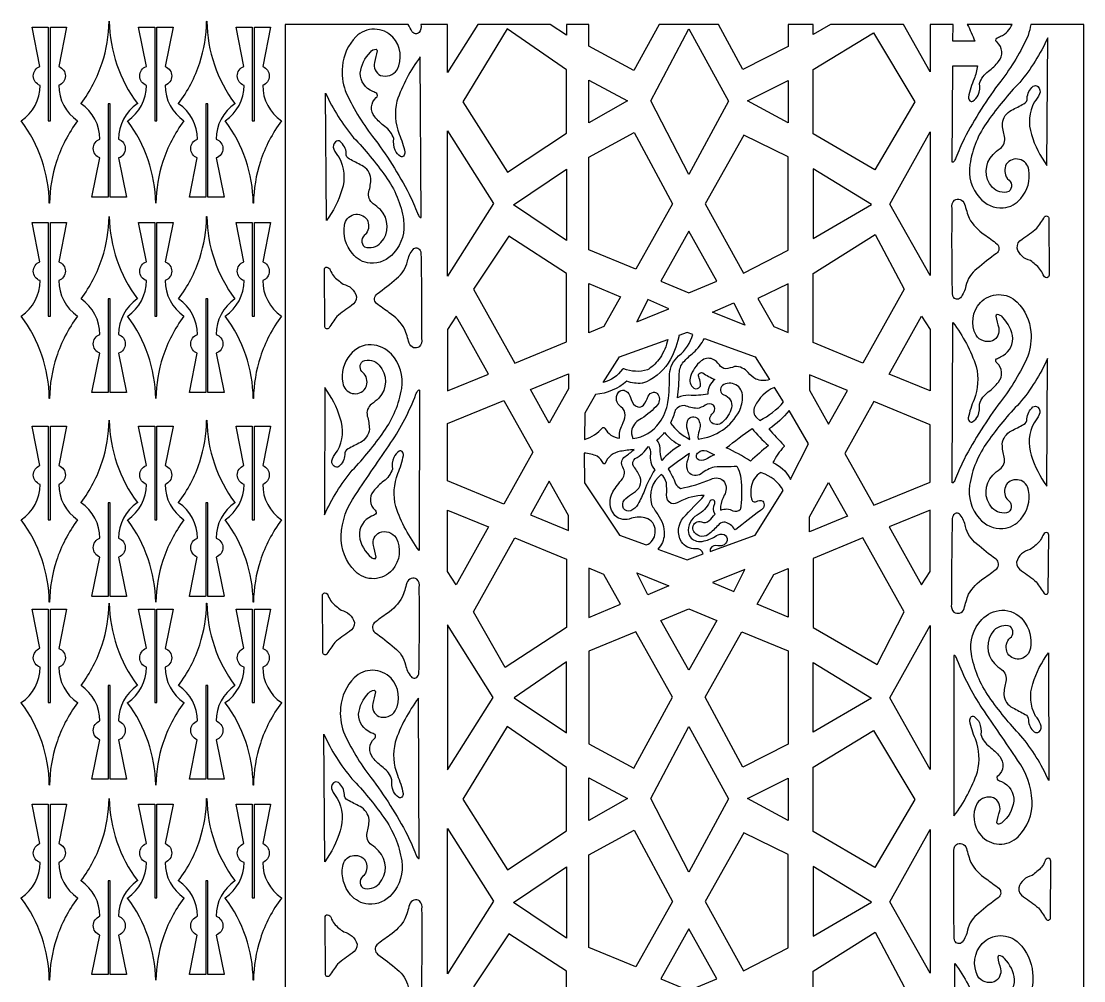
# Model space of a CAD drawing. Header units: millimetres. Extents: x -4954 to -3961, y 1552 to 3546.
# Drawn here: x -4952 to -3961, y 2651 to 3546 of the extents above; entities that cross this region are included whole.
import ezdxf

# ---------------------------------------------------------------- set-up
doc = ezdxf.new("R2010")
doc.units = ezdxf.units.MM
doc.layers.add('Default', color=70, linetype='Continuous')

msp = doc.modelspace()

# ---------------------------------------------------------------- linework, layer by layer
at = {"layer": 'Default'}
for points in [[(-4918.92, 3415.07, 0.075188), (-4925.37, 3376.36, -0.984999), (-4925.55, 3376.36, 0.158189), (-4951.72, 3453.03, -0.427199), (-4951.69, 3453.16, 0.246783), (-4934.15, 3486.19, -0.711573), (-4934.28, 3503.8), (-4941.55, 3540.35, -0.472994), (-4941.46, 3540.45, 0.00008), (-4926.56, 3540.45, -0.414262), (-4926.47, 3540.36), (-4926.47, 3453.18), (-4924.45, 3453.18), (-4924.45, 3540.36, -0.414216), (-4924.36, 3540.45), (-4909.46, 3540.45, -0.472994), (-4909.37, 3540.35), (-4916.65, 3503.76, -0.701731), (-4916.77, 3486.23, 0.248166), (-4899.23, 3453.16, -0.427814), (-4899.2, 3453.03, 0.082025)], [(-4876.23, 3507.18, 0.075188), (-4869.77, 3545.89, -0.984999), (-4869.59, 3545.89, 0.158189), (-4843.43, 3469.22, -0.427199), (-4843.45, 3469.09, 0.246783), (-4860.99, 3436.07, -0.711573), (-4860.86, 3418.45), (-4853.59, 3381.91, -0.472994), (-4853.68, 3381.8, 0.00008), (-4868.58, 3381.8, -0.414262), (-4868.67, 3381.89), (-4868.67, 3469.07), (-4870.69, 3469.07), (-4870.69, 3381.89, -0.414216), (-4870.78, 3381.8), (-4885.68, 3381.8, -0.472994), (-4885.77, 3381.91), (-4878.49, 3418.49, -0.701731), (-4878.37, 3436.02, 0.248166), (-4895.92, 3469.09, -0.427814), (-4895.94, 3469.22, 0.082025)], [(-4819.67, 3415.07, 0.075188), (-4826.12, 3376.36, -0.984999), (-4826.3, 3376.36, 0.158189), (-4852.47, 3453.03, -0.427199), (-4852.45, 3453.16, 0.246783), (-4834.9, 3486.19, -0.711573), (-4835.03, 3503.8), (-4842.3, 3540.35, -0.472994), (-4842.21, 3540.45, 0.00008), (-4827.31, 3540.45, -0.414262), (-4827.22, 3540.36), (-4827.22, 3453.18), (-4825.2, 3453.18), (-4825.2, 3540.36, -0.414216), (-4825.11, 3540.45), (-4810.21, 3540.45, -0.472994), (-4810.12, 3540.35), (-4817.41, 3503.76, -0.701731), (-4817.52, 3486.23, 0.248166), (-4799.98, 3453.16, -0.427814), (-4799.96, 3453.03, 0.082025)], [(-4785.23, 3507.18, 0.075188), (-4778.77, 3545.89, -0.984999), (-4778.59, 3545.89, 0.158189), (-4752.43, 3469.22, -0.427199), (-4752.45, 3469.09, 0.246783), (-4769.99, 3436.07, -0.711573), (-4769.86, 3418.45), (-4762.59, 3381.91, -0.472994), (-4762.68, 3381.8, 0.00008), (-4777.58, 3381.8, -0.414262), (-4777.67, 3381.89), (-4777.67, 3469.07), (-4779.69, 3469.07), (-4779.69, 3381.89, -0.414216), (-4779.78, 3381.8), (-4794.68, 3381.8, -0.472994), (-4794.77, 3381.91), (-4787.49, 3418.49, -0.701731), (-4787.37, 3436.02, 0.248166), (-4804.92, 3469.09, -0.427814), (-4804.94, 3469.22, 0.082025)], [(-4728.67, 3415.07, 0.075188), (-4735.12, 3376.36, -0.984999), (-4735.3, 3376.36, 0.158189), (-4761.47, 3453.03, -0.427199), (-4761.45, 3453.16, 0.246783), (-4743.9, 3486.19, -0.711573), (-4744.03, 3503.8), (-4751.3, 3540.35, -0.472994), (-4751.21, 3540.45, 0.00008), (-4736.31, 3540.45, -0.414262), (-4736.22, 3540.36), (-4736.22, 3453.18), (-4734.2, 3453.18), (-4734.2, 3540.36, -0.414216), (-4734.11, 3540.45), (-4719.21, 3540.45, -0.472994), (-4719.12, 3540.35), (-4726.41, 3503.76, -0.701731), (-4726.52, 3486.23, 0.248166), (-4708.98, 3453.16, -0.427814), (-4708.96, 3453.03, 0.082025)], [(-4602.97, 3425.61, -0.124595), (-4604.3, 3436.48, 0.172423), (-4612.53, 3447.75, -0.054769), (-4621.97, 3456.89, -0.410266), (-4620.53, 3474.87, 0.433271), (-4620.08, 3478.54, 0.077861), (-4623.86, 3480.37, -0.30209), (-4635.44, 3497.66, -0.166916), (-4626.07, 3517.13, -0.240467), (-4620.73, 3519.99, -0.249398), (-4619.7, 3518.41, -0.027776), (-4622.25, 3507.62, 0.350829), (-4616.45, 3495.52, 0.341045), (-4601.12, 3500.61, 0.314169), (-4605.14, 3531.18, 0.418503), (-4639.48, 3531.6, 0.174326), (-4652.19, 3503.94, 0.109576), (-4649.45, 3481.29, 0.062275), (-4623.97, 3438.63, -0.041735), (-4589.87, 3384.84, -0.014891), (-4581.94, 3366.91, 0.086617), (-4580.22, 3363.55, 0.424926), (-4578.76, 3363.02), (-4579.57, 3512.67, 0.07905), (-4601.27, 3471.49, 0.152063), (-4599.21, 3440.68, -0.051417), (-4593.86, 3423.76, -0.189517), (-4595.04, 3420.26, -0.346809), (-4597.88, 3419.85, -0.126453)], [(-4003.31, 3485.08, -0.353881), (-4001.95, 3478.17, -0.082113), (-4006.71, 3470.56, 0.208904), (-4009.32, 3440.36, 0.086345), (-3994.93, 3411.58), (-3994.18, 3530.43, -0.068438), (-4020.27, 3488.94, 0.038835), (-4050.03, 3452.91, 0.121623), (-4066.81, 3412.28, 0.22635), (-4057.8, 3381.48, 0.242341), (-4035.76, 3371.93, 0.208918), (-4019.15, 3380.81, 0.224816), (-4011.79, 3407.3, 0.688915), (-4032.81, 3412.59, 0.265065), (-4032.14, 3399.5, 0.015041), (-4031.64, 3398.87, -0.529776), (-4030.5, 3387.24, -0.308634), (-4045.78, 3391.04, -0.394552), (-4045.2, 3421.82, -0.040002), (-4038.58, 3427.35, 0.299751), (-4034.49, 3438.39, -0.063831), (-4036.38, 3450.75, -0.255589), (-4027.93, 3463.01, 0.006267), (-4016.49, 3469.03, 0.333186), (-4013.36, 3474.31, -0.216277), (-4007.74, 3485.31, -0.361529)], [(-4658.65, 3433.54, 0.353881), (-4660.01, 3426.62, 0.082113), (-4655.25, 3419.02, -0.208904), (-4652.64, 3388.81, -0.086345), (-4667.03, 3360.03), (-4667.77, 3478.89, 0.068438), (-4641.69, 3437.39, -0.038835), (-4611.93, 3401.37, -0.121623), (-4595.15, 3360.74, -0.22635), (-4604.16, 3329.94, -0.242341), (-4626.2, 3320.38, -0.208918), (-4642.81, 3329.26, -0.224816), (-4650.16, 3355.76, -0.688915), (-4629.15, 3361.04, -0.265065), (-4629.82, 3347.96, -0.015041), (-4630.32, 3347.33, 0.529776), (-4631.46, 3335.7, 0.308634), (-4616.18, 3339.5, 0.394552), (-4616.75, 3370.28, 0.040002), (-4623.37, 3375.8, -0.299751), (-4627.47, 3386.85, 0.063831), (-4625.58, 3399.21, 0.255589), (-4634.03, 3411.46, -0.006267), (-4645.47, 3417.48, -0.333186), (-4648.6, 3422.76, 0.216277), (-4654.22, 3433.77, 0.361529)], [(-4075.9, 3379.77, -0.24666), (-4071.68, 3375.49, 0.027343), (-4067.49, 3362.22, 0.115738), (-4053.35, 3347.1, -0.015094), (-4041.29, 3338.24, -0.448773), (-4042.02, 3329.39, 0.020778), (-4060.16, 3315.12, 0.175205), (-4070.58, 3299.08, -0.124943), (-4075.68, 3288.13, -0.5741), (-4082.3, 3289.09, -0.122783), (-4083.03, 3291.66, -0.006777), (-4083.33, 3371.41, -0.263913), (-4081.04, 3379.09, -0.217884)], [(-4876.23, 3325.06, 0.075188), (-4869.77, 3363.78, -0.984999), (-4869.59, 3363.78, 0.158189), (-4843.43, 3287.11, -0.427199), (-4843.45, 3286.98, 0.246783), (-4860.99, 3253.95, -0.711573), (-4860.86, 3236.34), (-4853.59, 3199.79, -0.472994), (-4853.68, 3199.68, 0.00008), (-4868.58, 3199.68, -0.414262), (-4868.67, 3199.77), (-4868.67, 3286.96), (-4870.69, 3286.96), (-4870.69, 3199.77, -0.414216), (-4870.78, 3199.68), (-4885.68, 3199.68, -0.472994), (-4885.77, 3199.79), (-4878.49, 3236.38, -0.701731), (-4878.37, 3253.91, 0.248166), (-4895.92, 3286.98, -0.427814), (-4895.94, 3287.11, 0.082025)], [(-4785.23, 3325.06, 0.075188), (-4778.77, 3363.78, -0.984999), (-4778.59, 3363.78, 0.158189), (-4752.43, 3287.11, -0.427199), (-4752.45, 3286.98, 0.246783), (-4769.99, 3253.95, -0.711573), (-4769.86, 3236.34), (-4762.59, 3199.79, -0.472994), (-4762.68, 3199.68, 0.00008), (-4777.58, 3199.68, -0.414262), (-4777.67, 3199.77), (-4777.67, 3286.96), (-4779.69, 3286.96), (-4779.69, 3199.77, -0.414216), (-4779.78, 3199.68), (-4794.68, 3199.68, -0.472994), (-4794.77, 3199.79), (-4787.49, 3236.38, -0.701731), (-4787.37, 3253.91, 0.248166), (-4804.92, 3286.98, -0.427814), (-4804.94, 3287.11, 0.082025)], [(-3995.13, 3306.72, -0.312864), (-3998.39, 3309.6, 0.139682), (-4005.73, 3319.19, 0.018911), (-4010.24, 3322.78, -0.280916), (-4022.75, 3334.37, -0.274982), (-4018.15, 3342.75, 0.025719), (-4004.39, 3352.92, 0.01279), (-3997.05, 3363.59, -0.748308), (-3993.19, 3362.07), (-3992.88, 3309.25, -0.399768)], [(-4918.92, 3232.96, 0.075188), (-4925.37, 3194.25, -0.984999), (-4925.55, 3194.25, 0.158189), (-4951.72, 3270.92, -0.427199), (-4951.69, 3271.05, 0.246783), (-4934.15, 3304.07, -0.711573), (-4934.28, 3321.69), (-4941.55, 3358.23, -0.472994), (-4941.46, 3358.34, 0.00008), (-4926.56, 3358.34, -0.414262), (-4926.47, 3358.25), (-4926.47, 3271.07), (-4924.45, 3271.07), (-4924.45, 3358.25, -0.414216), (-4924.36, 3358.34), (-4909.46, 3358.34, -0.472994), (-4909.37, 3358.23), (-4916.65, 3321.65, -0.701731), (-4916.77, 3304.12, 0.248166), (-4899.23, 3271.05, -0.427814), (-4899.2, 3270.92, 0.082025)], [(-4819.67, 3232.96, 0.075188), (-4826.12, 3194.25, -0.984999), (-4826.3, 3194.25, 0.158189), (-4852.47, 3270.92, -0.427199), (-4852.45, 3271.05, 0.246783), (-4834.9, 3304.07, -0.711573), (-4835.03, 3321.69), (-4842.3, 3358.23, -0.472994), (-4842.21, 3358.34, 0.00008), (-4827.31, 3358.34, -0.414262), (-4827.22, 3358.25), (-4827.22, 3271.07), (-4825.2, 3271.07), (-4825.2, 3358.25, -0.414216), (-4825.11, 3358.34), (-4810.21, 3358.34, -0.472994), (-4810.12, 3358.23), (-4817.41, 3321.65, -0.701731), (-4817.52, 3304.12, 0.248166), (-4799.98, 3271.05, -0.427814), (-4799.96, 3270.92, 0.082025)], [(-4728.67, 3232.96, 0.075188), (-4735.12, 3194.25, -0.984999), (-4735.3, 3194.25, 0.158189), (-4761.47, 3270.92, -0.427199), (-4761.45, 3271.05, 0.246783), (-4743.9, 3304.07, -0.711573), (-4744.03, 3321.69), (-4751.3, 3358.23, -0.472994), (-4751.21, 3358.34, 0.00008), (-4736.31, 3358.34, -0.414262), (-4736.22, 3358.25), (-4736.22, 3271.07), (-4734.2, 3271.07), (-4734.2, 3358.25, -0.414216), (-4734.11, 3358.34), (-4719.21, 3358.34, -0.472994), (-4719.12, 3358.23), (-4726.41, 3321.65, -0.701731), (-4726.52, 3304.12, 0.248166), (-4708.98, 3271.05, -0.427814), (-4708.96, 3270.92, 0.082025)], [(-4585.68, 3241.56, -0.247199), (-4589.92, 3245.82, 0.027378), (-4594.16, 3259.06, 0.115997), (-4608.36, 3274.09, -0.015127), (-4620.46, 3282.87, -0.448303), (-4619.77, 3291.73, 0.020732), (-4601.68, 3306.11, 0.174932), (-4591.33, 3322.22, -0.123758), (-4586.27, 3333.2, -0.573218), (-4579.65, 3332.29, -0.123077), (-4578.91, 3329.72, -0.006777), (-4578.28, 3249.98, -0.269714), (-4580.53, 3242.29, -0.218938)], [(-4666.75, 3316.78, -0.308711), (-4663.48, 3313.92, 0.139977), (-4656.1, 3304.38, 0.018953), (-4651.57, 3300.81, -0.290974), (-4638.98, 3289.02, -0.262398), (-4643.58, 3280.9, 0.025663), (-4657.3, 3270.64, 0.012763), (-4664.6, 3259.92, -0.753382), (-4668.46, 3261.41), (-4668.98, 3314.23, -0.401017)], [(-4059.17, 3178.09, 0.124595), (-4057.84, 3188.96, -0.172423), (-4049.6, 3200.23, 0.054769), (-4040.17, 3209.37, 0.410266), (-4041.61, 3227.35, -0.433271), (-4042.06, 3231.02, -0.077861), (-4038.28, 3232.86, 0.30209), (-4026.7, 3250.14, 0.166916), (-4036.07, 3269.61, 0.240467), (-4041.41, 3272.47, 0.249398), (-4042.44, 3270.89, 0.027776), (-4039.89, 3260.1, -0.350829), (-4045.69, 3248, -0.341045), (-4061.02, 3253.09, -0.314169), (-4056.99, 3283.66, -0.418503), (-4022.66, 3284.08, -0.174326), (-4009.95, 3256.42, -0.109576), (-4012.69, 3233.78, -0.062275), (-4038.17, 3191.11, 0.041735), (-4072.27, 3137.32, 0.014891), (-4080.2, 3119.39, -0.086617), (-4081.91, 3116.03, -0.424926), (-4083.37, 3115.5), (-4082.57, 3265.15, -0.07905), (-4060.86, 3223.97, -0.152063), (-4062.93, 3193.16, 0.051417), (-4068.28, 3176.24, 0.189517), (-4067.09, 3172.74, 0.346809), (-4064.25, 3172.34, 0.126453)], [(-4415.91, 3197.87), (-4426.11, 3180.35), (-4426.18, 3155.9, 0.125472), (-4409.1, 3167.07, -0.534392), (-4407.34, 3166.33, 0.235946), (-4393.62, 3157.04, -0.161189), (-4391.17, 3169.41, 0.093652), (-4388.3, 3178.69, 0.24212), (-4392.31, 3186.25, -0.407968), (-4395.01, 3199.52, -0.48972), (-4386.21, 3199.93, -0.137177), (-4382.77, 3193.17, 0.259964), (-4376.48, 3186.39, 0.294367), (-4371.4, 3187.93, 0.115694), (-4366.95, 3196.23, -0.260914), (-4362.03, 3200.02, -0.193615), (-4358.44, 3198.72, -0.35846), (-4358.19, 3188.37, -0.078424), (-4373.17, 3175.41, 0.227439), (-4382.06, 3165.54, 0.180437), (-4381.08, 3156.87, 0.218334), (-4356.42, 3171.65, 0.128012), (-4348.49, 3190.82, 0.039134), (-4346.91, 3216.76, -0.192198), (-4338.57, 3233.96, 0.160372), (-4325.19, 3253.92), (-4330.45, 3255.81), (-4338.29, 3252.97, -0.083565), (-4338.4, 3251.59, -0.090015), (-4348.18, 3227.26, -0.164998), (-4372.21, 3208.39, -0.062986), (-4372.43, 3208.34, -0.112581), (-4386.89, 3210.28, -0.157496)], [(-4659.93, 3130.95, -0.357202), (-4661.31, 3137.86, -0.082144), (-4656.59, 3145.49, 0.20864), (-4654.1, 3175.71, 0.086484), (-4668.61, 3204.4), (-4668.86, 3085.54, -0.068295), (-4642.95, 3127.2, 0.038709), (-4613.34, 3163.42, 0.11336), (-4596.81, 3203.55, 0.233622), (-4606.47, 3235.59, 0.183691), (-4625.19, 3244.31, 0.239584), (-4644.94, 3234.82, 0.230445), (-4651.76, 3208.78, 0.690603), (-4630.71, 3203.67, 0.088334), (-4629.8, 3206.08, 0.299533), (-4632.96, 3218.39, -0.475634), (-4633.14, 3228.96, -0.308512), (-4617.84, 3225.26, -0.394499), (-4618.3, 3194.47, -0.039778), (-4624.89, 3188.91, 0.299111), (-4628.94, 3177.83, -0.063872), (-4627, 3165.49, -0.25494), (-4635.4, 3153.18, 0.006297), (-4646.81, 3147.09, 0.332396), (-4649.92, 3141.79, -0.216468), (-4655.46, 3130.76, -0.361667)], [(-4390.85, 3221.45, -0.172507), (-4408.78, 3209.15), (-4393.68, 3232.86), (-4348.57, 3249.22, -0.094164), (-4355.79, 3232.04), (-4355.79, 3232.04, -0.087436), (-4366.42, 3221.53), (-4366.42, 3221.53, -0.071711), (-4367.47, 3220.79, -0.166182), (-4389.73, 3221.89, 0.382931)], [(-4311.14, 3198.17, -0.055124), (-4328.95, 3197.19, 0.108731), (-4339.39, 3194.87, 0.025779), (-4337.86, 3217.38, -0.178289), (-4333.94, 3228.24), (-4333.94, 3228.24, -0.035364), (-4324.6, 3236.93, 0.078847), (-4314.44, 3250.01), (-4267.22, 3232.86), (-4253.81, 3211.75, -0.17089), (-4266.54, 3212.29, -0.07806), (-4273.51, 3218.25, 0.234516), (-4286.23, 3223.95, -0.056939), (-4294.68, 3221.73, -0.1886), (-4300.49, 3225.43, 0.121245), (-4306.76, 3230.85, 0.281187), (-4317.46, 3229.15, 0.151531), (-4327.39, 3214.52, 0.331289), (-4324.28, 3203.87, 0.401515), (-4318.33, 3205.22, 0.107941), (-4318, 3206.32, 0.119899), (-4319.41, 3213.25, -0.230232), (-4319.5, 3217.2, -0.337465), (-4316.06, 3218.07, 0.046703), (-4304.65, 3211.88, 0.244621)], [(-4003.48, 3186.02, -0.353881), (-4002.13, 3179.1, -0.082113), (-4006.89, 3171.5, 0.208904), (-4009.5, 3141.29, 0.086345), (-3995.11, 3112.51), (-3994.36, 3231.37, -0.068438), (-4020.45, 3189.87, 0.038835), (-4050.21, 3153.85, 0.121623), (-4066.99, 3113.22, 0.22635), (-4057.98, 3082.42, 0.242341), (-4035.94, 3072.86, 0.208918), (-4019.32, 3081.75, 0.224816), (-4011.97, 3108.24, 0.688915), (-4032.99, 3113.52, 0.265065), (-4032.31, 3100.44, 0.015041), (-4031.82, 3099.81, -0.529776), (-4030.68, 3088.18, -0.308634), (-4045.96, 3091.98, -0.394552), (-4045.38, 3122.76, -0.040002), (-4038.76, 3128.28, 0.299751), (-4034.67, 3139.33, -0.063831), (-4036.56, 3151.69, -0.255589), (-4028.11, 3163.94, 0.006267), (-4016.67, 3169.96, 0.333186), (-4013.54, 3175.24, -0.216277), (-4007.92, 3186.25, -0.361529)], [(-4604.28, 3139.23, 0.124348), (-4605.56, 3128.36, -0.171984), (-4613.75, 3117.03, 0.053003), (-4623.15, 3107.84, 0.410921), (-4621.63, 3089.86, -0.433717), (-4621.17, 3086.19, -0.077739), (-4624.94, 3084.33, 0.322399), (-4636.26, 3066.06, 0.197218), (-4624.77, 3045.67, 0.160321), (-4621.65, 3044.74, 0.249131), (-4620.63, 3046.33, 0.027786), (-4623.22, 3057.1, -0.350097), (-4617.47, 3069.24, -0.341491), (-4602.12, 3064.24, -0.306802), (-4605.48, 3034.29, -0.432338), (-4640.36, 3033.01, -0.206013), (-4653.43, 3066.19, -0.144673), (-4639.9, 3104.35, -0.003386), (-4606.81, 3152.98, 0.053849), (-4583.49, 3198.07, -0.086443), (-4581.79, 3201.43, -0.424748), (-4580.33, 3201.98), (-4580.52, 3052.32, -0.079206), (-4602.4, 3093.37, -0.152055), (-4600.46, 3124.18, 0.051326), (-4595.18, 3141.14, 0.172307), (-4596.36, 3144.63, 0.346332), (-4599.22, 3145.02, 0.126385)], [(-4346.06, 3171.29, 0.119776), (-4327.99, 3155.91, 0.045698), (-4330.27, 3165.09, -0.192011), (-4329.91, 3174.07, -0.524316), (-4320.57, 3175.28, -0.261481), (-4319.44, 3164, 0.130982), (-4320.25, 3156.36, 0.254858), (-4281.83, 3182.49, 0.110118), (-4278.78, 3196.01, 0.610354), (-4297.71, 3206.32, 0.572121), (-4296.31, 3197.68, -0.391735), (-4289.16, 3185.44, -0.157271), (-4297.87, 3171.89, -0.427734), (-4308.51, 3172.36, -0.320865), (-4308.87, 3177.44, -0.060779), (-4305.76, 3181.51, 0.322721), (-4305.85, 3187.95), (-4305.85, 3187.95, 0.355403), (-4313.67, 3187.92, -0.113621), (-4321.31, 3184.8, -0.056422), (-4332.79, 3187.49, 0.27598), (-4341.63, 3183.15, -0.051473)], [(-4240.53, 3190.89), (-4249.18, 3204.49, 0.190755), (-4267.31, 3186.76, 0.360966), (-4265.41, 3176.08), (-4262.8, 3173.71, 0.094875)], [(-4234.23, 3118.68), (-4233.71, 3119.5), (-4217.2, 3151.73), (-4235.52, 3182.94, -0.07883), (-4254.18, 3165.72, 0.009925), (-4240.42, 3150.49, -0.426734), (-4240.35, 3149.23, 0.065646), (-4250.57, 3134.35, -0.17501), (-4234.84, 3119.92), (-4234.84, 3119.92, -0.010745)], [(-4876.23, 3135.02, 0.075188), (-4869.77, 3173.73, -0.984999), (-4869.59, 3173.73, 0.158189), (-4843.43, 3097.06, -0.427199), (-4843.45, 3096.94, 0.246783), (-4860.99, 3063.91, -0.711573), (-4860.86, 3046.29), (-4853.59, 3009.75, -0.472994), (-4853.68, 3009.64, 0.00008), (-4868.58, 3009.64, -0.414262), (-4868.67, 3009.73), (-4868.67, 3096.92), (-4870.69, 3096.92), (-4870.69, 3009.73, -0.414216), (-4870.78, 3009.64), (-4885.68, 3009.64, -0.472994), (-4885.77, 3009.75), (-4878.49, 3046.33, -0.701731), (-4878.37, 3063.87, 0.248166), (-4895.92, 3096.94, -0.427814), (-4895.94, 3097.06, 0.082025)], [(-4785.23, 3135.02, 0.075188), (-4778.77, 3173.73, -0.984999), (-4778.59, 3173.73, 0.158189), (-4752.43, 3097.06, -0.427199), (-4752.45, 3096.94, 0.246783), (-4769.99, 3063.91, -0.711573), (-4769.86, 3046.29), (-4762.59, 3009.75, -0.472994), (-4762.68, 3009.64, 0.00008), (-4777.58, 3009.64, -0.414262), (-4777.67, 3009.73), (-4777.67, 3096.92), (-4779.69, 3096.92), (-4779.69, 3009.73, -0.414216), (-4779.78, 3009.64), (-4794.68, 3009.64, -0.472994), (-4794.77, 3009.75), (-4787.49, 3046.33, -0.701731), (-4787.37, 3063.87, 0.248166), (-4804.92, 3096.94, -0.427814), (-4804.94, 3097.06, 0.082025)], [(-4918.92, 3042.92, 0.075188), (-4925.37, 3004.21, -0.984999), (-4925.55, 3004.21, 0.158189), (-4951.72, 3080.87, -0.427199), (-4951.69, 3081, 0.246783), (-4934.15, 3114.03, -0.711573), (-4934.28, 3131.65), (-4941.55, 3168.19, -0.472994), (-4941.46, 3168.3, 0.00008), (-4926.56, 3168.3, -0.414262), (-4926.47, 3168.21), (-4926.47, 3081.02), (-4924.45, 3081.02), (-4924.45, 3168.21, -0.414216), (-4924.36, 3168.3), (-4909.46, 3168.3, -0.472994), (-4909.37, 3168.19), (-4916.65, 3131.61, -0.701731), (-4916.77, 3114.07, 0.248166), (-4899.23, 3081, -0.427814), (-4899.2, 3080.87, 0.082025)], [(-4819.67, 3042.92, 0.075188), (-4826.12, 3004.21, -0.984999), (-4826.3, 3004.21, 0.158189), (-4852.47, 3080.87, -0.427199), (-4852.45, 3081, 0.246783), (-4834.9, 3114.03, -0.711573), (-4835.03, 3131.65), (-4842.3, 3168.19, -0.472994), (-4842.21, 3168.3, 0.00008), (-4827.31, 3168.3, -0.414262), (-4827.22, 3168.21), (-4827.22, 3081.02), (-4825.2, 3081.02), (-4825.2, 3168.21, -0.414216), (-4825.11, 3168.3), (-4810.21, 3168.3, -0.472994), (-4810.12, 3168.19), (-4817.41, 3131.61, -0.701731), (-4817.52, 3114.07, 0.248166), (-4799.98, 3081, -0.427814), (-4799.96, 3080.87, 0.082025)], [(-4728.67, 3042.92, 0.075188), (-4735.12, 3004.21, -0.984999), (-4735.3, 3004.21, 0.158189), (-4761.47, 3080.87, -0.427199), (-4761.45, 3081, 0.246783), (-4743.9, 3114.03, -0.711573), (-4744.03, 3131.65), (-4751.3, 3168.19, -0.472994), (-4751.21, 3168.3, 0.00008), (-4736.31, 3168.3, -0.414262), (-4736.22, 3168.21), (-4736.22, 3081.02), (-4734.2, 3081.02), (-4734.2, 3168.21, -0.414216), (-4734.11, 3168.3), (-4719.21, 3168.3, -0.472994), (-4719.12, 3168.19), (-4726.41, 3131.61, -0.701731), (-4726.52, 3114.07, 0.248166), (-4708.98, 3081, -0.427814), (-4708.96, 3080.87, 0.082025)], [(-4351.55, 3162.57, 0.129064), (-4336.88, 3150.64, 0.074171), (-4354.26, 3136.32, -0.070702), (-4355.6, 3147.89, 0.113861), (-4358.73, 3155.51, 0.063971), (-4351.64, 3162.46), (-4351.64, 3162.46)], [(-4294.03, 3148.1, -0.015325), (-4269.93, 3166.28, 0.04614), (-4254.77, 3150.38, 0.005713), (-4271.5, 3135.83, 0.038778)], [(-4426.55, 3143.3), (-4426.21, 3115.58), (-4393.69, 3066.79), (-4368.68, 3057.72, 0.320336), (-4360.43, 3068.76, 0.331969), (-4367.27, 3081.92, 0.014567), (-4368.17, 3082.39, 0.163555), (-4382.51, 3082.42, -0.301709), (-4397.86, 3084.94, -0.313436), (-4399.95, 3107.21, -0.020953), (-4390.89, 3119.21, 0.307944), (-4390.43, 3129.97, -0.400323), (-4388.51, 3140.08, 0.039296), (-4380.07, 3146.48, 0.02405), (-4392.81, 3144.91, 0.259406), (-4407.14, 3133.68, -0.587979), (-4408.65, 3133.64, 0.111986), (-4414.4, 3140.36, 0.056208)], [(-4360.78, 3127.64, 0.054461), (-4370.36, 3108.26, -0.017492), (-4376.41, 3095.43, -0.170857), (-4383.17, 3089.49, -0.30963), (-4389.94, 3091.63, -0.325592), (-4388.84, 3099.59, -0.038721), (-4387.75, 3100.82, -0.044167), (-4380.45, 3106.23, 0.353711), (-4374.27, 3120.82, 0.066387), (-4380.2, 3130.54, -0.411746), (-4378.93, 3138.19, 0.121544), (-4366.83, 3149.08), (-4366.83, 3149.08), (-4366.48, 3149.61, -0.143735), (-4364.69, 3142.52, 0.23007)], [(-4284.14, 3130.67, -0.002135), (-4305.26, 3130.26, 0.11238), (-4317.4, 3123.93, -0.396764), (-4329.37, 3125.56, -0.112924), (-4330.36, 3127.79, -0.144638), (-4329.67, 3137.51, 0.024127), (-4328.49, 3142.89, 0.008608), (-4348.18, 3128.71, -0.040978), (-4341.26, 3114.7, 0.119194), (-4336.74, 3110.27, 0.043721), (-4308.64, 3118.54, -0.406382), (-4295.66, 3116.1, -0.254662), (-4295.88, 3103.86, 0.074005), (-4299.5, 3093.76, 0.078937), (-4299.12, 3090.03, -0.239674), (-4287.83, 3089.49, 0.346212), (-4280.92, 3090.97, 0.166462), (-4280.26, 3093.76, 0.060766), (-4280.21, 3119.59, 0.090993), (-4282.48, 3128.16), (-4282.48, 3128.16, 0.070578)], [(-4304.95, 3141.49, 0.082143), (-4311.64, 3138.14, -0.235479), (-4319.37, 3136.74, -0.640175), (-4320, 3143.86, -0.234123), (-4312.59, 3145.42, -0.021157)], [(-4330.45, 3043.84), (-4315.65, 3049.2, 0.374449), (-4322.56, 3054.01, -0.256515), (-4335.93, 3060.54, -0.308165), (-4334.07, 3083.16, 0.007627), (-4314.58, 3103.63, 0.130802), (-4338.09, 3097.73, -0.19928), (-4345.34, 3096.19, -0.307239), (-4349.7, 3104.46, 0.042642), (-4349.91, 3115.56, 0.180927), (-4354.74, 3123.16, 0.319504), (-4363.67, 3095.42, 0.054033), (-4357.94, 3086, -0.166081), (-4351.83, 3067.16, -0.169094), (-4357.78, 3053.75)], [(-4240.83, 3108.29, 0.191192), (-4261.03, 3124.77, 0.005248), (-4261.9, 3125.07, 0.227781), (-4270.76, 3111.9, 0.101613), (-4270.48, 3100.44, 0.518279), (-4265.93, 3098.11, -0.289941), (-4259.89, 3098.5, -0.471569), (-4262.21, 3089.69, 0.003928), (-4285.1, 3071.99, -0.388198), (-4286.31, 3072.1, 0.184808), (-4294.93, 3078.67, 0.215902), (-4300.55, 3076.86, -0.027099), (-4309.57, 3068.31, -0.434971), (-4323.68, 3069.03, -0.432111), (-4322.59, 3078.5, -0.239954), (-4317.17, 3079.03, 0.305245), (-4309.92, 3080.22, -0.004872), (-4304.48, 3086.2, -0.247573), (-4304.84, 3096.14, 0.257412), (-4305.57, 3099.28, 0.440874), (-4309.68, 3097.54, -0.161643), (-4321.19, 3085.47, 0.313158), (-4329.25, 3068.99, 0.315774), (-4321.75, 3061.21, 0.132981), (-4314.69, 3061.28, 0.098884), (-4303.19, 3066.24, -0.214489), (-4296.02, 3067.46, -0.680386), (-4297.47, 3057.16, -0.12562), (-4302.01, 3056.76, 0.329253), (-4308.65, 3054.33, 0.195203), (-4309.04, 3051.61), (-4267.22, 3066.79)], [(-4076.46, 2994.04, 0.247199), (-4072.22, 2998.3, -0.027378), (-4067.98, 3011.54, -0.115997), (-4053.77, 3026.57, 0.015127), (-4041.68, 3035.35, 0.448303), (-4042.37, 3044.21, -0.020732), (-4060.46, 3058.6, -0.174932), (-4070.81, 3074.7, 0.123758), (-4075.86, 3085.68, 0.573218), (-4082.48, 3084.77, 0.123077), (-4083.23, 3082.2, 0.006777), (-4083.86, 3002.46, 0.269714), (-4081.6, 2994.77, 0.218938)], [(-3995.39, 3069.26, 0.308711), (-3998.66, 3066.4, -0.139977), (-4006.04, 3056.86, -0.018953), (-4010.57, 3053.3, 0.290974), (-4023.16, 3041.5, 0.262398), (-4018.56, 3033.38, -0.025663), (-4004.84, 3023.12, -0.012763), (-3997.54, 3012.4, 0.753382), (-3993.68, 3013.89), (-3993.15, 3066.71, 0.401017)], [(-4587.87, 3026.38, 0.24666), (-4592.09, 3022.1, -0.027343), (-4596.27, 3008.83, -0.115738), (-4610.42, 2993.71, 0.015094), (-4622.47, 2984.85, 0.448773), (-4621.75, 2976, -0.020778), (-4603.6, 2961.73, -0.175205), (-4593.19, 2945.69, 0.124943), (-4588.09, 2934.74, 0.5741), (-4581.47, 2935.7, 0.122783), (-4580.74, 2938.27, 0.006777), (-4580.43, 3018.02, 0.263913), (-4582.73, 3025.7, 0.217884)], [(-4876.23, 2964.55, 0.075188), (-4869.77, 3003.26, -0.984999), (-4869.59, 3003.26, 0.158189), (-4843.43, 2926.59, -0.427199), (-4843.45, 2926.46, 0.246783), (-4860.99, 2893.43, -0.711573), (-4860.86, 2875.82), (-4853.59, 2839.27, -0.472994), (-4853.68, 2839.17, 0.00008), (-4868.58, 2839.17, -0.414262), (-4868.67, 2839.26), (-4868.67, 2926.44), (-4870.69, 2926.44), (-4870.69, 2839.26, -0.414216), (-4870.78, 2839.17), (-4885.68, 2839.17, -0.472994), (-4885.77, 2839.27), (-4878.49, 2875.86, -0.701731), (-4878.37, 2893.39, 0.248166), (-4895.92, 2926.46, -0.427814), (-4895.94, 2926.59, 0.082025)], [(-4785.23, 2964.55, 0.075188), (-4778.77, 3003.26, -0.984999), (-4778.59, 3003.26, 0.158189), (-4752.43, 2926.59, -0.427199), (-4752.45, 2926.46, 0.246783), (-4769.99, 2893.43, -0.711573), (-4769.86, 2875.82), (-4762.59, 2839.27, -0.472994), (-4762.68, 2839.17, 0.00008), (-4777.58, 2839.17, -0.414262), (-4777.67, 2839.26), (-4777.67, 2926.44), (-4779.69, 2926.44), (-4779.69, 2839.26, -0.414216), (-4779.78, 2839.17), (-4794.68, 2839.17, -0.472994), (-4794.77, 2839.27), (-4787.49, 2875.86, -0.701731), (-4787.37, 2893.39, 0.248166), (-4804.92, 2926.46, -0.427814), (-4804.94, 2926.59, 0.082025)], [(-4668.53, 3012.86, -0.313125), (-4665.28, 3009.98, 0.139791), (-4657.93, 3000.4, 0.018926), (-4653.42, 2996.81, -0.281138), (-4640.91, 2985.24, -0.274793), (-4645.51, 2976.86, 0.0257), (-4659.27, 2966.67, 0.012781), (-4666.61, 2955.99, -0.748896), (-4670.47, 2957.5), (-4670.78, 3010.32, -0.399837)], [(-4918.92, 2872.44, 0.075188), (-4925.37, 2833.73, -0.984999), (-4925.55, 2833.73, 0.158189), (-4951.72, 2910.4, -0.427199), (-4951.69, 2910.53, 0.246783), (-4934.15, 2943.55, -0.711573), (-4934.28, 2961.17), (-4941.55, 2997.71, -0.472994), (-4941.46, 2997.82, 0.00008), (-4926.56, 2997.82, -0.414262), (-4926.47, 2997.73), (-4926.47, 2910.55), (-4924.45, 2910.55), (-4924.45, 2997.73, -0.414216), (-4924.36, 2997.82), (-4909.46, 2997.82, -0.472994), (-4909.37, 2997.71), (-4916.65, 2961.13, -0.701731), (-4916.77, 2943.6, 0.248166), (-4899.23, 2910.53, -0.427814), (-4899.2, 2910.4, 0.082025)], [(-4819.67, 2872.44, 0.075188), (-4826.12, 2833.73, -0.984999), (-4826.3, 2833.73, 0.158189), (-4852.47, 2910.4, -0.427199), (-4852.45, 2910.53, 0.246783), (-4834.9, 2943.55, -0.711573), (-4835.03, 2961.17), (-4842.3, 2997.71, -0.472994), (-4842.21, 2997.82, 0.00008), (-4827.31, 2997.82, -0.414262), (-4827.22, 2997.73), (-4827.22, 2910.55), (-4825.2, 2910.55), (-4825.2, 2997.73, -0.414216), (-4825.11, 2997.82), (-4810.21, 2997.82, -0.472994), (-4810.12, 2997.71), (-4817.41, 2961.13, -0.701731), (-4817.52, 2943.6, 0.248166), (-4799.98, 2910.53, -0.427814), (-4799.96, 2910.4, 0.082025)], [(-4728.67, 2872.44, 0.075188), (-4735.12, 2833.73, -0.984999), (-4735.3, 2833.73, 0.158189), (-4761.47, 2910.4, -0.427199), (-4761.45, 2910.53, 0.246783), (-4743.9, 2943.55, -0.711573), (-4744.03, 2961.17), (-4751.3, 2997.71, -0.472994), (-4751.21, 2997.82, 0.00008), (-4736.31, 2997.82, -0.414262), (-4736.22, 2997.73), (-4736.22, 2910.55), (-4734.2, 2910.55), (-4734.2, 2997.73, -0.414216), (-4734.11, 2997.82), (-4719.21, 2997.82, -0.472994), (-4719.12, 2997.71), (-4726.41, 2961.13, -0.701731), (-4726.52, 2943.6, 0.248166), (-4708.98, 2910.53, -0.427814), (-4708.96, 2910.4, 0.082025)], [(-4002.21, 2883.43, 0.357202), (-4000.83, 2890.34, 0.082144), (-4005.55, 2897.97, -0.20864), (-4008.04, 2928.19, -0.086484), (-3993.53, 2956.88), (-3993.27, 2838.02, 0.068295), (-4019.19, 2879.68, -0.038709), (-4048.8, 2915.9, -0.11336), (-4065.33, 2956.03, -0.233622), (-4055.67, 2988.07, -0.183691), (-4036.95, 2996.8, -0.239584), (-4017.19, 2987.3, -0.230445), (-4010.38, 2961.26, -0.690603), (-4031.43, 2956.15, -0.088334), (-4032.34, 2958.56, -0.299533), (-4029.18, 2970.87, 0.475634), (-4029, 2981.44, 0.308512), (-4044.29, 2977.74, 0.394499), (-4043.84, 2946.95, 0.039778), (-4037.25, 2941.39, -0.299111), (-4033.2, 2930.32, 0.063872), (-4035.14, 2917.97, 0.25494), (-4026.74, 2905.66, -0.006297), (-4015.32, 2899.57, -0.332396), (-4012.22, 2894.27, 0.216468), (-4006.68, 2883.24, 0.361667)], [(-4057.86, 2891.71, -0.124348), (-4056.58, 2880.84, 0.171984), (-4048.38, 2869.51, -0.053003), (-4038.99, 2860.32, -0.410921), (-4040.5, 2842.34, 0.433717), (-4040.97, 2838.67, 0.077739), (-4037.2, 2836.81, -0.322399), (-4025.88, 2818.54, -0.197218), (-4037.37, 2798.15, -0.160321), (-4040.48, 2797.22, -0.249131), (-4041.51, 2798.81, -0.027786), (-4038.92, 2809.58, 0.350097), (-4044.67, 2821.72, 0.341491), (-4060.01, 2816.72, 0.306802), (-4056.66, 2786.78, 0.432338), (-4021.78, 2785.49, 0.206013), (-4008.71, 2818.67, 0.144673), (-4022.24, 2856.83, 0.003386), (-4055.33, 2905.46, -0.053849), (-4078.65, 2950.55, 0.086443), (-4080.35, 2953.92, 0.424748), (-4081.81, 2954.46), (-4081.61, 2804.8, 0.079206), (-4059.74, 2845.85, 0.152055), (-4061.68, 2876.66, -0.051326), (-4066.96, 2893.62, -0.172307), (-4065.77, 2897.11, -0.346332), (-4062.92, 2897.5, -0.126385)], [(-4604.61, 2827.74, -0.124595), (-4605.94, 2838.6, 0.172423), (-4614.18, 2849.88, -0.054769), (-4623.62, 2859.01, -0.410266), (-4622.17, 2877, 0.433271), (-4621.73, 2880.67, 0.077861), (-4625.5, 2882.5, -0.30209), (-4637.08, 2899.79, -0.166916), (-4627.72, 2919.26, -0.240467), (-4622.38, 2922.11, -0.249398), (-4621.35, 2920.53, -0.027776), (-4623.89, 2909.75, 0.350829), (-4618.1, 2897.65, 0.341045), (-4602.77, 2902.74, 0.314169), (-4606.79, 2933.31, 0.418503), (-4641.12, 2933.73, 0.174326), (-4653.84, 2906.07, 0.109576), (-4651.09, 2883.42, 0.062275), (-4625.62, 2840.75, -0.041735), (-4591.51, 2786.96, -0.014891), (-4583.58, 2769.03, 0.086617), (-4581.87, 2765.68, 0.424926), (-4580.41, 2765.14), (-4581.22, 2914.8, 0.07905), (-4602.92, 2873.61, 0.152063), (-4600.86, 2842.81, -0.051417), (-4595.51, 2825.89, -0.189517), (-4596.69, 2822.39, -0.346809), (-4599.53, 2821.98, -0.126453)], [(-4660.3, 2835.66, 0.353881), (-4661.65, 2828.75, 0.082113), (-4656.9, 2821.14, -0.208904), (-4654.28, 2790.94, -0.086345), (-4668.68, 2762.16), (-4669.42, 2881.02, 0.068438), (-4643.34, 2839.52, -0.038835), (-4613.58, 2803.49, -0.121623), (-4596.8, 2762.87, -0.22635), (-4605.81, 2732.06, -0.242341), (-4627.84, 2722.51, -0.208918), (-4644.46, 2731.39, -0.224816), (-4651.81, 2757.89, -0.688915), (-4630.8, 2763.17, -0.265065), (-4631.47, 2750.09, -0.015041), (-4631.96, 2749.45, 0.529776), (-4633.11, 2737.83, 0.308634), (-4617.82, 2741.63, 0.394552), (-4618.4, 2772.41, 0.040002), (-4625.02, 2777.93, -0.299751), (-4629.12, 2788.98, 0.063831), (-4627.23, 2801.34, 0.255589), (-4635.68, 2813.59, -0.006267), (-4647.12, 2819.61, -0.333186), (-4650.25, 2824.89, 0.216277), (-4655.86, 2835.89, 0.361529)], [(-4918.92, 2690.33, 0.075188), (-4925.37, 2651.62, -0.984999), (-4925.55, 2651.62, 0.158189), (-4951.72, 2728.29, -0.427199), (-4951.69, 2728.41, 0.246783), (-4934.15, 2761.44, -0.711573), (-4934.28, 2779.06), (-4941.55, 2815.6, -0.472994), (-4941.46, 2815.71, 0.00008), (-4926.56, 2815.71, -0.414262), (-4926.47, 2815.62), (-4926.47, 2728.43), (-4924.45, 2728.43), (-4924.45, 2815.62, -0.414216), (-4924.36, 2815.71), (-4909.46, 2815.71, -0.472994), (-4909.37, 2815.6), (-4916.65, 2779.02, -0.701731), (-4916.77, 2761.48, 0.248166), (-4899.23, 2728.41, -0.427814), (-4899.2, 2728.29, 0.082025)], [(-4876.23, 2782.43, 0.075188), (-4869.77, 2821.14, -0.984999), (-4869.59, 2821.14, 0.158189), (-4843.43, 2744.48, -0.427199), (-4843.45, 2744.35, 0.246783), (-4860.99, 2711.32, -0.711573), (-4860.86, 2693.7), (-4853.59, 2657.16, -0.472994), (-4853.68, 2657.05, 0.00008), (-4868.58, 2657.05, -0.414262), (-4868.67, 2657.14), (-4868.67, 2744.33), (-4870.69, 2744.33), (-4870.69, 2657.14, -0.414216), (-4870.78, 2657.05), (-4885.68, 2657.05, -0.472994), (-4885.77, 2657.16), (-4878.49, 2693.74, -0.701731), (-4878.37, 2711.28, 0.248166), (-4895.92, 2744.35, -0.427814), (-4895.94, 2744.48, 0.082025)], [(-4819.67, 2690.33, 0.075188), (-4826.12, 2651.62, -0.984999), (-4826.3, 2651.62, 0.158189), (-4852.47, 2728.29, -0.427199), (-4852.45, 2728.41, 0.246783), (-4834.9, 2761.44, -0.711573), (-4835.03, 2779.06), (-4842.3, 2815.6, -0.472994), (-4842.21, 2815.71, 0.00008), (-4827.31, 2815.71, -0.414262), (-4827.22, 2815.62), (-4827.22, 2728.43), (-4825.2, 2728.43), (-4825.2, 2815.62, -0.414216), (-4825.11, 2815.71), (-4810.21, 2815.71, -0.472994), (-4810.12, 2815.6), (-4817.41, 2779.02, -0.701731), (-4817.52, 2761.48, 0.248166), (-4799.98, 2728.41, -0.427814), (-4799.96, 2728.29, 0.082025)], [(-4785.23, 2782.43, 0.075188), (-4778.77, 2821.14, -0.984999), (-4778.59, 2821.14, 0.158189), (-4752.43, 2744.48, -0.427199), (-4752.45, 2744.35, 0.246783), (-4769.99, 2711.32, -0.711573), (-4769.86, 2693.7), (-4762.59, 2657.16, -0.472994), (-4762.68, 2657.05, 0.00008), (-4777.58, 2657.05, -0.414262), (-4777.67, 2657.14), (-4777.67, 2744.33), (-4779.69, 2744.33), (-4779.69, 2657.14, -0.414216), (-4779.78, 2657.05), (-4794.68, 2657.05, -0.472994), (-4794.77, 2657.16), (-4787.49, 2693.74, -0.701731), (-4787.37, 2711.28, 0.248166), (-4804.92, 2744.35, -0.427814), (-4804.94, 2744.48, 0.082025)], [(-4728.67, 2690.33, 0.075188), (-4735.12, 2651.62, -0.984999), (-4735.3, 2651.62, 0.158189), (-4761.47, 2728.29, -0.427199), (-4761.45, 2728.41, 0.246783), (-4743.9, 2761.44, -0.711573), (-4744.03, 2779.06), (-4751.3, 2815.6, -0.472994), (-4751.21, 2815.71, 0.00008), (-4736.31, 2815.71, -0.414262), (-4736.22, 2815.62), (-4736.22, 2728.43), (-4734.2, 2728.43), (-4734.2, 2815.62, -0.414216), (-4734.11, 2815.71), (-4719.21, 2815.71, -0.472994), (-4719.12, 2815.6), (-4726.41, 2779.02, -0.701731), (-4726.52, 2761.48, 0.248166), (-4708.98, 2728.41, -0.427814), (-4708.96, 2728.29, 0.082025)], [(-4074.27, 2778.86, -0.24666), (-4070.05, 2774.58, 0.027343), (-4065.86, 2761.31, 0.115738), (-4051.72, 2746.19, -0.015094), (-4039.66, 2737.33, -0.448773), (-4040.39, 2728.48, 0.020778), (-4058.53, 2714.21, 0.175205), (-4068.95, 2698.18, -0.124943), (-4074.05, 2687.22, -0.5741), (-4080.67, 2688.18, -0.122783), (-4081.4, 2690.75, -0.006777), (-4081.7, 2770.5, -0.263913), (-4079.41, 2778.18, -0.217884)], [(-3993.6, 2765.34, 0.313125), (-3996.86, 2762.46, -0.139791), (-4004.2, 2752.89, -0.018926), (-4008.72, 2749.29, 0.281138), (-4021.23, 2737.72, 0.274793), (-4016.63, 2729.34, -0.0257), (-4002.87, 2719.15, -0.012781), (-3995.53, 2708.47, 0.748896), (-3991.67, 2709.98), (-3991.36, 2762.81, 0.399837)], [(-4585.37, 2726.28, 0.24666), (-4589.59, 2722, -0.027343), (-4593.77, 2708.73, -0.115738), (-4607.92, 2693.6, 0.015094), (-4619.97, 2684.75, 0.448773), (-4619.25, 2675.89, -0.020778), (-4601.1, 2661.63, -0.175205), (-4590.68, 2645.59, 0.124943), (-4585.58, 2634.64, 0.5741), (-4578.97, 2635.6, 0.122783), (-4578.23, 2638.16, 0.006777), (-4577.93, 2717.91, 0.263913), (-4580.23, 2725.59, 0.217884)], [(-4666.03, 2712.76, -0.313125), (-4662.77, 2709.88, 0.139791), (-4655.43, 2700.3, 0.018926), (-4650.92, 2696.71, -0.281138), (-4638.41, 2685.14, -0.274793), (-4643.01, 2676.75, 0.0257), (-4656.77, 2666.57, 0.012781), (-4664.1, 2655.89, -0.748896), (-4667.96, 2657.4), (-4668.28, 2710.22, -0.399837)]]:
    msp.add_lwpolyline(points, format="xyb", close=True, dxfattribs=at)
for points in [[(-3960.56, 1552.08), (-3960.56, 3543.08), (-4010.02, 3543.08, -0.050152), (-4012.51, 3532.84, -0.062275), (-4037.99, 3490.17, 0.041735), (-4072.09, 3436.38, 0.014891), (-4080.02, 3418.45, -0.086617), (-4081.74, 3415.1, -0.424926), (-4083.2, 3414.56), (-4082.71, 3504.48), (-4059.66, 3504.48, -0.061056), (-4062.75, 3492.23, 0.051417), (-4068.1, 3475.31, 0.189517), (-4066.91, 3471.81, 0.346809), (-4064.08, 3471.4, 0.126453), (-4058.99, 3477.16, 0.124595), (-4057.66, 3488.02, -0.172423), (-4049.43, 3499.29, 0.054769), (-4039.99, 3508.43, 0.410266), (-4041.43, 3526.42, -0.433271), (-4041.88, 3530.08, -0.077861), (-4038.1, 3531.92, 0.199233), (-4027.43, 3543.08), (-4069.19, 3543.08, -0.028728), (-4062.27, 3527.48), (-4082.59, 3527.48), (-4082.5, 3543.08), (-4103.85, 3543.08), (-4103.85, 3498.95), (-4128.68, 3543.08), (-4196.67, 3543.08), (-4213.06, 3533.48), (-4213.06, 3543.08), (-4236.21, 3543.08), (-4236.21, 3522.46), (-4278.47, 3500.96), (-4301.19, 3543.08), (-4356.74, 3543.08), (-4380.18, 3499.91), (-4422.36, 3522.72), (-4422.36, 3543.08), (-4443.21, 3543.08), (-4443.21, 3533.02), (-4458.21, 3543.08), (-4525.86, 3543.08), (-4554, 3498.33), (-4554, 3543.08), (-4579.04, 3543.08, -0.231515), (-4580.65, 3535.37, -0.454163), (-4586.92, 3536.24, -0.083004), (-4590.64, 3543.08), (-4705.56, 3543.08), (-4705.56, 1641.1)], [(-4036.63, 2634.98, 0.30209), (-4025.05, 2652.27, 0.166916), (-4034.42, 2671.74, 0.240467), (-4039.76, 2674.59, 0.249398), (-4040.79, 2673.01, 0.027776), (-4038.24, 2662.23, -0.350829), (-4044.04, 2650.13, -0.341045), (-4059.37, 2655.22, -0.314169), (-4055.35, 2685.79, -0.418503), (-4021.01, 2686.21, -0.174326), (-4008.3, 2658.55, -0.109576), (-4011.04, 2635.9, -0.062275)], [(-4081.73, 2517.62), (-4080.92, 2667.28, -0.07905), (-4059.22, 2626.09, -0.152063)]]:
    msp.add_lwpolyline(points, format="xyb", dxfattribs=at)
for points in [[(-4443.21, 3441.47), (-4443.21, 3500.81), (-4498.31, 3538.84), (-4539.65, 3470.98), (-4498.04, 3405.15)], [(-4291.95, 3471.58), (-4328.89, 3403.03), (-4364.39, 3471.85), (-4328.89, 3538.98)], [(-4213.06, 3440.96), (-4213.06, 3501), (-4156.65, 3535.16), (-4118.19, 3470.97), (-4155.46, 3407.36)], [(-4422.36, 3451.14), (-4422.36, 3491), (-4386.12, 3471.74)], [(-4236.21, 3451.37), (-4274.13, 3471.71), (-4236.21, 3490.77)], [(-4511.14, 3375.87), (-4554, 3308.09), (-4554, 3443.65)], [(-4422.36, 3332.92), (-4422.36, 3419.24), (-4379.82, 3442.35), (-4344.14, 3375.67), (-4378.31, 3314.62)], [(-4236.21, 3332.57), (-4236.21, 3419.42), (-4277.73, 3439.8), (-4313.7, 3375.65), (-4277.91, 3310.97)], [(-4141.36, 3375.41), (-4103.85, 3442.93), (-4103.85, 3308.74)], [(-4443.21, 3341.55), (-4492.49, 3374.77), (-4443.21, 3407.99)], [(-4213.06, 3343.27), (-4158.51, 3375.22), (-4213.06, 3408.34)], [(-4443.21, 3246.92), (-4443.21, 3310.6), (-4496.75, 3345.61), (-4529.79, 3296.09), (-4491.15, 3227.18)], [(-4328.92, 3292.81), (-4302.81, 3303.65), (-4328.92, 3350.09), (-4355.04, 3303.65)], [(-4213.06, 3246.27), (-4213.06, 3310.8), (-4155.18, 3347.25), (-4128.03, 3296.14), (-4166.7, 3227.18)], [(-4422.36, 3255.52), (-4422.36, 3301.37), (-4392.67, 3289), (-4408.12, 3261.37)], [(-4236.21, 3255.82), (-4236.21, 3300.99), (-4264.75, 3287.48), (-4249.73, 3261.37)], [(-4367.3, 3286.38), (-4377.36, 3265.73), (-4347.48, 3277.93)], [(-4286.93, 3283.23), (-4276.87, 3262.58), (-4306.75, 3274.79)], [(-4554, 3258.43), (-4554, 3201.25), (-4515.88, 3216.97), (-4546.04, 3270.79)], [(-4103.85, 3258.43), (-4103.85, 3201.25), (-4141.97, 3216.97), (-4111.8, 3270.79)], [(-4441.33, 3203.17), (-4459.2, 3171.27), (-4476.79, 3202.65), (-4441.33, 3217.28)], [(-4216.52, 3202.07), (-4198.65, 3170.17), (-4181.06, 3201.55), (-4216.52, 3216.18)], [(-4554, 3144.09), (-4554, 3170.81), (-4501.52, 3192.44), (-4474.39, 3144.09), (-4501.52, 3095.74), (-4554, 3117.38)], [(-4103.85, 3142.99), (-4103.85, 3169.71), (-4156.33, 3191.34), (-4183.45, 3142.99), (-4156.33, 3094.64), (-4103.85, 3116.28)], [(-4441.33, 3085.02), (-4459.2, 3116.92), (-4476.79, 3085.54), (-4441.33, 3070.91)], [(-4216.52, 3083.92), (-4198.65, 3115.82), (-4181.06, 3084.44), (-4216.52, 3069.81)], [(-4554, 3032.87), (-4554, 3090.05), (-4515.88, 3074.34), (-4546.04, 3020.52)], [(-4103.85, 3032.87), (-4103.85, 3090.05), (-4141.97, 3074.34), (-4111.8, 3020.52)], [(-4443.21, 3044.39), (-4443.21, 2980.6), (-4500.34, 2943.32), (-4529.82, 2995.15), (-4491.15, 3064.13)], [(-4213.06, 2980.53), (-4153.4, 2946.13), (-4128.03, 2995.16), (-4166.7, 3064.13), (-4213.06, 3045.04)], [(-4422.36, 2989.94), (-4392.67, 3002.31), (-4408.12, 3029.94), (-4422.36, 3035.79)], [(-4286.93, 3014.16), (-4276.87, 3034.8), (-4306.75, 3022.6)], [(-4236.21, 3035.49), (-4236.21, 2990.24), (-4265.18, 3002.31), (-4249.72, 3029.94)], [(-4367.3, 3011.01), (-4377.36, 3031.66), (-4347.48, 3019.45)], [(-4328.92, 2997.97), (-4302.81, 2987.14), (-4328.92, 2940.7), (-4355.04, 2987.14)], [(-4511.51, 2915.25), (-4554, 2983.16), (-4554, 2847.69)], [(-4422.36, 2872.07), (-4380.18, 2849.26), (-4344.14, 2915.64), (-4378.31, 2976.68), (-4422.36, 2958.38)], [(-4236.21, 2871.81), (-4278.47, 2850.32), (-4313.71, 2915.64), (-4279.53, 2976.68), (-4236.21, 2958.68)], [(-4141.36, 2914.98), (-4103.85, 2982.5), (-4103.85, 2848.3)], [(-4443.21, 2882.37), (-4443.21, 2948.6), (-4492.03, 2915.12)], [(-4213.06, 2882.84), (-4213.06, 2947.9), (-4158.51, 2914.79)], [(-4443.21, 2790.82), (-4443.21, 2850.16), (-4498.31, 2888.19), (-4539.65, 2820.34), (-4498.04, 2754.5)], [(-4291.95, 2820.93), (-4328.89, 2752.38), (-4364.39, 2821.21), (-4328.89, 2888.33)], [(-4213.06, 2790.31), (-4213.06, 2850.35), (-4156.65, 2884.51), (-4118.19, 2820.32), (-4155.46, 2756.71)], [(-4422.36, 2800.49), (-4422.36, 2840.35), (-4386.12, 2821.1)], [(-4236.21, 2800.72), (-4274.13, 2821.06), (-4236.21, 2840.12)], [(-4511.14, 2725.23), (-4554, 2657.44), (-4554, 2793)], [(-4422.36, 2682.28), (-4422.36, 2768.59), (-4379.82, 2791.71), (-4344.14, 2725.02), (-4378.31, 2663.97)], [(-4236.21, 2681.92), (-4236.21, 2768.78), (-4277.73, 2789.16), (-4313.7, 2725), (-4277.91, 2660.32)], [(-4141.36, 2724.77), (-4103.85, 2792.28), (-4103.85, 2658.09)], [(-4443.21, 2690.9), (-4492.49, 2724.13), (-4443.21, 2757.34)], [(-4213.06, 2692.62), (-4158.51, 2724.57), (-4213.06, 2757.69)], [(-4328.92, 2642.17), (-4302.81, 2653), (-4328.92, 2699.44), (-4355.04, 2653)], [(-4213.06, 2595.62), (-4213.06, 2660.15), (-4155.18, 2696.6), (-4128.03, 2645.49), (-4166.7, 2576.53)], [(-4443.21, 2596.27), (-4443.21, 2659.95), (-4496.75, 2694.97), (-4529.79, 2645.44), (-4491.15, 2576.53)]]:
    msp.add_lwpolyline(points, close=True, dxfattribs=at)

doc.saveas('drawing.dxf')
